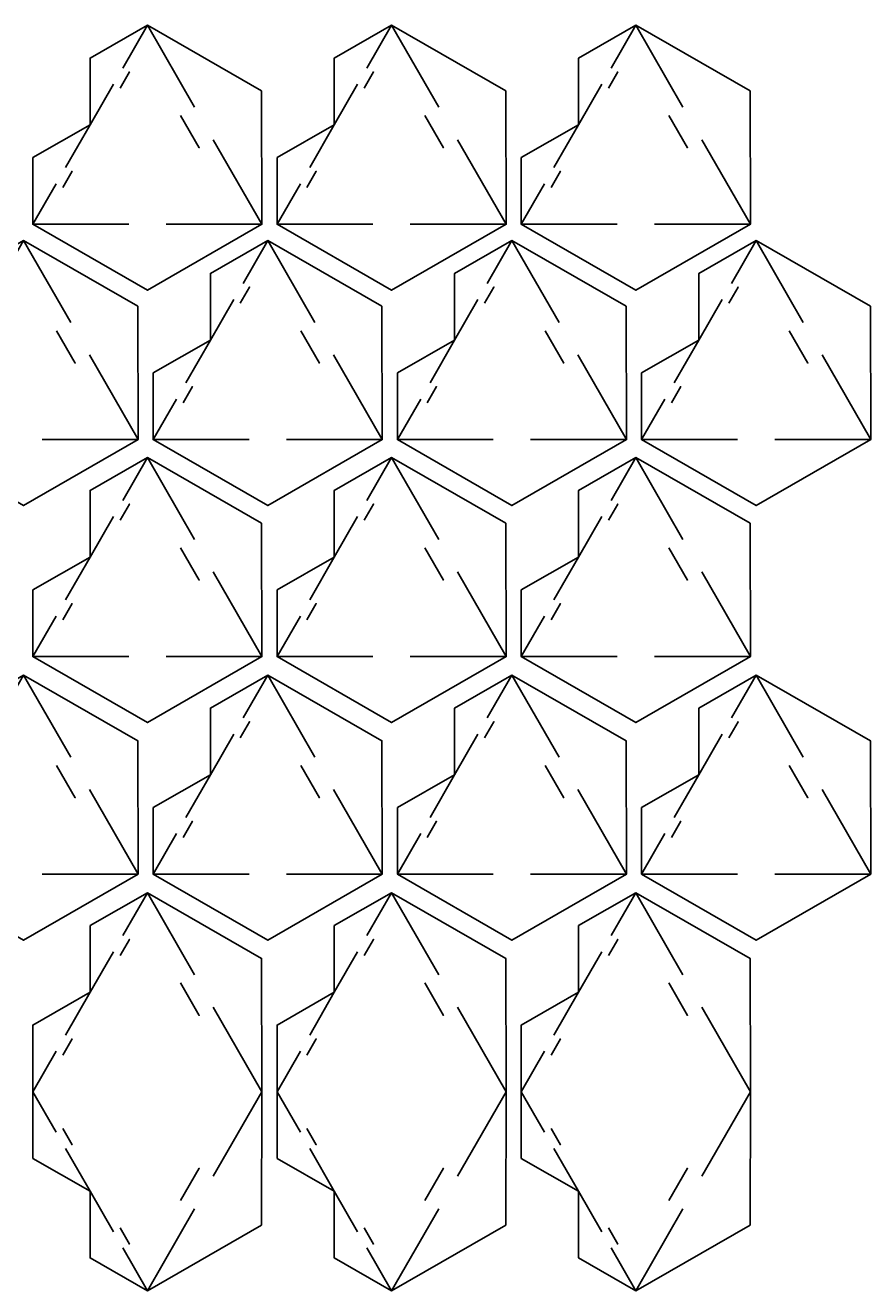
# Model space of a CAD drawing. Header units: inches. Extents: x 2 to 476, y -384 to -2.
# Drawn here: x 221.1 to 476.4, y -384.1 to -2 of the extents above; entities that cross this region are included whole.
import ezdxf

# ---------------------------------------------------------------- set-up
doc = ezdxf.new("R2010")
doc.units = ezdxf.units.IN
doc.header["$MEASUREMENT"] = 0
doc.layers.add('OneHexagon', color=7, linetype='Continuous')

# ---------------------------------------------------------------- blocks, each defined once
blk = doc.blocks.new('block 8')
at = {"layer": 'OneHexagon', "color": 7, "lineweight": 35, "true_color": 0xffffff}
blk.add_lwpolyline([(250.52, -14.91), (257.95, -2), (272.2, -26.75)], dxfattribs=at)
blk.add_open_spline([(249.68, -20.94), (249.68, -20.94), (252.5, -16.05), (252.5, -16.05), (252.5, -16.05), (249.68, -20.94), (249.68, -20.94)], degree=3, knots=[0, 0, 0, 0, 1, 1, 1, 2, 2, 2, 2], dxfattribs=at)
blk = doc.blocks.new('block 9')
at = {"layer": 'OneHexagon', "color": 7, "lineweight": 35, "true_color": 0xffffff}
for points in [[(240.65, -32.03), (223.35, -41.94), (223.35, -62.06), (257.95, -82), (292.55, -62.06), (292.44, -21.81), (257.95, -2), (240.65, -11.9), (240.65, -32.03)], [(233.22, -44.94), (240.65, -32.03), (247.7, -19.8)], [(230.4, -49.83), (223.35, -62.06), (252.31, -62.06)]]:
    blk.add_lwpolyline(points, dxfattribs=at)
blk.add_open_spline([(232.38, -50.97), (232.38, -50.97), (235.2, -46.08), (235.2, -46.08), (235.2, -46.08), (232.38, -50.97), (232.38, -50.97)], degree=3, knots=[0, 0, 0, 0, 1, 1, 1, 2, 2, 2, 2], dxfattribs=at)
blk = doc.blocks.new('block 10')
at = {"layer": 'OneHexagon', "color": 7, "lineweight": 35, "true_color": 0xffffff}
blk.add_lwpolyline([(324.27, -14.91), (331.7, -2), (345.95, -26.75)], dxfattribs=at)
blk.add_open_spline([(323.42, -20.94), (323.42, -20.94), (326.25, -16.05), (326.25, -16.05), (326.25, -16.05), (323.42, -20.94), (323.42, -20.94)], degree=3, knots=[0, 0, 0, 0, 1, 1, 1, 2, 2, 2, 2], dxfattribs=at)
blk = doc.blocks.new('block 11')
at = {"layer": 'OneHexagon', "color": 7, "lineweight": 35, "true_color": 0xffffff}
for points in [[(314.4, -32.03), (297.1, -41.94), (297.1, -62.06), (331.7, -82), (366.3, -62.06), (366.19, -21.81), (331.7, -2), (314.4, -11.9), (314.4, -32.03)], [(306.97, -44.94), (314.4, -32.03), (321.45, -19.8)], [(304.15, -49.83), (297.1, -62.06), (326.06, -62.06)]]:
    blk.add_lwpolyline(points, dxfattribs=at)
blk.add_open_spline([(306.12, -50.97), (306.12, -50.97), (308.95, -46.08), (308.95, -46.08), (308.95, -46.08), (306.12, -50.97), (306.12, -50.97)], degree=3, knots=[0, 0, 0, 0, 1, 1, 1, 2, 2, 2, 2], dxfattribs=at)
blk = doc.blocks.new('block 12')
at = {"layer": 'OneHexagon', "color": 7, "lineweight": 35, "true_color": 0xffffff}
blk.add_lwpolyline([(398.02, -14.91), (405.45, -2), (419.7, -26.75)], dxfattribs=at)
blk.add_open_spline([(397.17, -20.94), (397.17, -20.94), (400, -16.05), (400, -16.05), (400, -16.05), (397.17, -20.94), (397.17, -20.94)], degree=3, knots=[0, 0, 0, 0, 1, 1, 1, 2, 2, 2, 2], dxfattribs=at)
blk = doc.blocks.new('block 13')
at = {"layer": 'OneHexagon', "color": 7, "lineweight": 35, "true_color": 0xffffff}
for points in [[(388.15, -32.03), (370.85, -41.94), (370.85, -62.06), (405.45, -82), (440.05, -62.06), (439.94, -21.81), (405.45, -2), (388.15, -11.9), (388.15, -32.03)], [(380.72, -44.94), (388.15, -32.03), (395.2, -19.8)], [(377.9, -49.83), (370.85, -62.06), (399.81, -62.06)]]:
    blk.add_lwpolyline(points, dxfattribs=at)
blk.add_open_spline([(379.87, -50.97), (379.87, -50.97), (382.7, -46.08), (382.7, -46.08), (382.7, -46.08), (379.87, -50.97), (379.87, -50.97)], degree=3, knots=[0, 0, 0, 0, 1, 1, 1, 2, 2, 2, 2], dxfattribs=at)
blk = doc.blocks.new('block 18')
at = {"layer": 'OneHexagon', "color": 7, "lineweight": 35, "true_color": 0xffffff}
blk.add_lwpolyline([(213.11, -79.91), (220.54, -67), (234.79, -91.75)], dxfattribs=at)
blk.add_open_spline([(212.27, -85.94), (212.27, -85.94), (215.09, -81.05), (215.09, -81.05), (215.09, -81.05), (212.27, -85.94), (212.27, -85.94)], degree=3, knots=[0, 0, 0, 0, 1, 1, 1, 2, 2, 2, 2], dxfattribs=at)
blk = doc.blocks.new('block 19')
at = {"layer": 'OneHexagon', "color": 7, "lineweight": 35, "true_color": 0xffffff}
for points in [[(203.24, -97.03), (185.94, -106.94), (185.94, -127.06), (220.54, -147), (255.14, -127.06), (255.03, -86.81), (220.54, -67), (203.24, -76.9), (203.24, -97.03)], [(195.81, -109.94), (203.24, -97.03), (210.29, -84.8)], [(192.99, -114.83), (185.94, -127.06), (214.9, -127.06)]]:
    blk.add_lwpolyline(points, dxfattribs=at)
blk.add_open_spline([(194.97, -115.97), (194.97, -115.97), (197.79, -111.08), (197.79, -111.08), (197.79, -111.08), (194.97, -115.97), (194.97, -115.97)], degree=3, knots=[0, 0, 0, 0, 1, 1, 1, 2, 2, 2, 2], dxfattribs=at)
blk = doc.blocks.new('block 20')
at = {"layer": 'OneHexagon', "color": 7, "lineweight": 35, "true_color": 0xffffff}
blk.add_lwpolyline([(286.86, -79.91), (294.29, -67), (308.53, -91.75)], dxfattribs=at)
blk.add_open_spline([(286.01, -85.94), (286.01, -85.94), (288.83, -81.05), (288.83, -81.05), (288.83, -81.05), (286.01, -85.94), (286.01, -85.94)], degree=3, knots=[0, 0, 0, 0, 1, 1, 1, 2, 2, 2, 2], dxfattribs=at)
blk = doc.blocks.new('block 21')
at = {"layer": 'OneHexagon', "color": 7, "lineweight": 35, "true_color": 0xffffff}
for points in [[(276.99, -97.03), (259.69, -106.94), (259.69, -127.06), (294.29, -147), (328.89, -127.06), (328.78, -86.81), (294.29, -67), (276.99, -76.9), (276.99, -97.03)], [(269.56, -109.94), (276.99, -97.03), (284.04, -84.8)], [(266.74, -114.83), (259.69, -127.06), (288.64, -127.06)]]:
    blk.add_lwpolyline(points, dxfattribs=at)
blk.add_open_spline([(268.71, -115.97), (268.71, -115.97), (271.53, -111.08), (271.53, -111.08), (271.53, -111.08), (268.71, -115.97), (268.71, -115.97)], degree=3, knots=[0, 0, 0, 0, 1, 1, 1, 2, 2, 2, 2], dxfattribs=at)
blk = doc.blocks.new('block 22')
at = {"layer": 'OneHexagon', "color": 7, "lineweight": 35, "true_color": 0xffffff}
blk.add_lwpolyline([(360.61, -79.91), (368.04, -67), (382.28, -91.75)], dxfattribs=at)
blk.add_open_spline([(359.76, -85.94), (359.76, -85.94), (362.58, -81.05), (362.58, -81.05), (362.58, -81.05), (359.76, -85.94), (359.76, -85.94)], degree=3, knots=[0, 0, 0, 0, 1, 1, 1, 2, 2, 2, 2], dxfattribs=at)
blk = doc.blocks.new('block 23')
at = {"layer": 'OneHexagon', "color": 7, "lineweight": 35, "true_color": 0xffffff}
for points in [[(350.74, -97.03), (333.44, -106.94), (333.44, -127.06), (368.04, -147), (402.64, -127.06), (402.53, -86.81), (368.04, -67), (350.74, -76.9), (350.74, -97.03)], [(343.31, -109.94), (350.74, -97.03), (357.79, -84.8)], [(340.49, -114.83), (333.44, -127.06), (362.39, -127.06)]]:
    blk.add_lwpolyline(points, dxfattribs=at)
blk.add_open_spline([(342.46, -115.97), (342.46, -115.97), (345.28, -111.08), (345.28, -111.08), (345.28, -111.08), (342.46, -115.97), (342.46, -115.97)], degree=3, knots=[0, 0, 0, 0, 1, 1, 1, 2, 2, 2, 2], dxfattribs=at)
blk = doc.blocks.new('block 24')
at = {"layer": 'OneHexagon', "color": 7, "lineweight": 35, "true_color": 0xffffff}
blk.add_lwpolyline([(434.36, -79.91), (441.79, -67), (456.03, -91.75)], dxfattribs=at)
blk.add_open_spline([(433.51, -85.94), (433.51, -85.94), (436.33, -81.05), (436.33, -81.05), (436.33, -81.05), (433.51, -85.94), (433.51, -85.94)], degree=3, knots=[0, 0, 0, 0, 1, 1, 1, 2, 2, 2, 2], dxfattribs=at)
blk = doc.blocks.new('block 25')
at = {"layer": 'OneHexagon', "color": 7, "lineweight": 35, "true_color": 0xffffff}
for points in [[(424.49, -97.03), (407.19, -106.94), (407.19, -127.06), (441.79, -147), (476.39, -127.06), (476.28, -86.81), (441.79, -67), (424.49, -76.9), (424.49, -97.03)], [(417.06, -109.94), (424.49, -97.03), (431.53, -84.8)], [(414.23, -114.83), (407.19, -127.06), (436.14, -127.06)]]:
    blk.add_lwpolyline(points, dxfattribs=at)
blk.add_open_spline([(416.21, -115.97), (416.21, -115.97), (419.03, -111.08), (419.03, -111.08), (419.03, -111.08), (416.21, -115.97), (416.21, -115.97)], degree=3, knots=[0, 0, 0, 0, 1, 1, 1, 2, 2, 2, 2], dxfattribs=at)
blk = doc.blocks.new('block 37')
at = {"layer": 'OneHexagon', "color": 7, "lineweight": 35, "true_color": 0xffffff}
blk.add_lwpolyline([(250.52, -145.44), (257.95, -132.53), (272.2, -157.28)], dxfattribs=at)
blk.add_open_spline([(249.68, -151.46), (249.68, -151.46), (252.5, -146.58), (252.5, -146.58), (252.5, -146.58), (249.68, -151.46), (249.68, -151.46)], degree=3, knots=[0, 0, 0, 0, 1, 1, 1, 2, 2, 2, 2], dxfattribs=at)
blk = doc.blocks.new('block 38')
at = {"layer": 'OneHexagon', "color": 7, "lineweight": 35, "true_color": 0xffffff}
for points in [[(240.65, -162.56), (223.35, -172.46), (223.35, -192.59), (257.95, -212.53), (292.55, -192.59), (292.44, -152.34), (257.95, -132.53), (240.65, -142.43), (240.65, -162.56)], [(233.22, -175.47), (240.65, -162.56), (247.7, -150.32)], [(230.4, -180.35), (223.35, -192.59), (252.31, -192.59)]]:
    blk.add_lwpolyline(points, dxfattribs=at)
blk.add_open_spline([(232.38, -181.5), (232.38, -181.5), (235.2, -176.61), (235.2, -176.61), (235.2, -176.61), (232.38, -181.5), (232.38, -181.5)], degree=3, knots=[0, 0, 0, 0, 1, 1, 1, 2, 2, 2, 2], dxfattribs=at)
blk = doc.blocks.new('block 39')
at = {"layer": 'OneHexagon', "color": 7, "lineweight": 35, "true_color": 0xffffff}
blk.add_lwpolyline([(324.27, -145.44), (331.7, -132.53), (345.95, -157.28)], dxfattribs=at)
blk.add_open_spline([(323.43, -151.46), (323.43, -151.46), (326.25, -146.58), (326.25, -146.58), (326.25, -146.58), (323.43, -151.46), (323.43, -151.46)], degree=3, knots=[0, 0, 0, 0, 1, 1, 1, 2, 2, 2, 2], dxfattribs=at)
blk = doc.blocks.new('block 40')
at = {"layer": 'OneHexagon', "color": 7, "lineweight": 35, "true_color": 0xffffff}
for points in [[(314.4, -162.56), (297.1, -172.46), (297.1, -192.59), (331.7, -212.53), (366.3, -192.59), (366.19, -152.34), (331.7, -132.53), (314.4, -142.43), (314.4, -162.56)], [(306.97, -175.47), (314.4, -162.56), (321.45, -150.32)], [(304.15, -180.35), (297.1, -192.59), (326.06, -192.59)]]:
    blk.add_lwpolyline(points, dxfattribs=at)
blk.add_open_spline([(306.13, -181.5), (306.13, -181.5), (308.95, -176.61), (308.95, -176.61), (308.95, -176.61), (306.13, -181.5), (306.13, -181.5)], degree=3, knots=[0, 0, 0, 0, 1, 1, 1, 2, 2, 2, 2], dxfattribs=at)
blk = doc.blocks.new('block 41')
at = {"layer": 'OneHexagon', "color": 7, "lineweight": 35, "true_color": 0xffffff}
blk.add_lwpolyline([(398.02, -145.44), (405.45, -132.53), (419.7, -157.28)], dxfattribs=at)
blk.add_open_spline([(397.17, -151.46), (397.17, -151.46), (400, -146.58), (400, -146.58), (400, -146.58), (397.17, -151.46), (397.17, -151.46)], degree=3, knots=[0, 0, 0, 0, 1, 1, 1, 2, 2, 2, 2], dxfattribs=at)
blk = doc.blocks.new('block 42')
at = {"layer": 'OneHexagon', "color": 7, "lineweight": 35, "true_color": 0xffffff}
for points in [[(388.15, -162.56), (370.85, -172.46), (370.85, -192.59), (405.45, -212.53), (440.05, -192.59), (439.94, -152.34), (405.45, -132.53), (388.15, -142.43), (388.15, -162.56)], [(380.72, -175.47), (388.15, -162.56), (395.2, -150.32)], [(377.9, -180.35), (370.85, -192.59), (399.81, -192.59)]]:
    blk.add_lwpolyline(points, dxfattribs=at)
blk.add_open_spline([(379.87, -181.5), (379.87, -181.5), (382.7, -176.61), (382.7, -176.61), (382.7, -176.61), (379.87, -181.5), (379.87, -181.5)], degree=3, knots=[0, 0, 0, 0, 1, 1, 1, 2, 2, 2, 2], dxfattribs=at)
blk = doc.blocks.new('block 47')
at = {"layer": 'OneHexagon', "color": 7, "lineweight": 35, "true_color": 0xffffff}
blk.add_lwpolyline([(213.11, -211.14), (220.54, -198.23), (234.79, -222.99)], dxfattribs=at)
blk.add_open_spline([(212.27, -217.17), (212.27, -217.17), (215.09, -212.28), (215.09, -212.28), (215.09, -212.28), (212.27, -217.17), (212.27, -217.17)], degree=3, knots=[0, 0, 0, 0, 1, 1, 1, 2, 2, 2, 2], dxfattribs=at)
blk = doc.blocks.new('block 48')
at = {"layer": 'OneHexagon', "color": 7, "lineweight": 35, "true_color": 0xffffff}
for points in [[(203.24, -228.26), (185.94, -238.17), (185.94, -258.29), (220.54, -278.23), (255.14, -258.29), (255.03, -218.04), (220.54, -198.23), (203.24, -208.14), (203.24, -228.26)], [(195.81, -241.17), (203.24, -228.26), (210.29, -216.03)], [(192.99, -246.06), (185.94, -258.29), (214.9, -258.29)]]:
    blk.add_lwpolyline(points, dxfattribs=at)
blk.add_open_spline([(194.97, -247.2), (194.97, -247.2), (197.79, -242.31), (197.79, -242.31), (197.79, -242.31), (194.97, -247.2), (194.97, -247.2)], degree=3, knots=[0, 0, 0, 0, 1, 1, 1, 2, 2, 2, 2], dxfattribs=at)
blk = doc.blocks.new('block 49')
at = {"layer": 'OneHexagon', "color": 7, "lineweight": 35, "true_color": 0xffffff}
blk.add_lwpolyline([(286.86, -211.14), (294.29, -198.23), (308.53, -222.99)], dxfattribs=at)
blk.add_open_spline([(286.01, -217.17), (286.01, -217.17), (288.83, -212.28), (288.83, -212.28), (288.83, -212.28), (286.01, -217.17), (286.01, -217.17)], degree=3, knots=[0, 0, 0, 0, 1, 1, 1, 2, 2, 2, 2], dxfattribs=at)
blk = doc.blocks.new('block 50')
at = {"layer": 'OneHexagon', "color": 7, "lineweight": 35, "true_color": 0xffffff}
for points in [[(276.99, -228.26), (259.69, -238.17), (259.69, -258.29), (294.29, -278.23), (328.89, -258.29), (328.78, -218.04), (294.29, -198.23), (276.99, -208.14), (276.99, -228.26)], [(269.56, -241.17), (276.99, -228.26), (284.04, -216.03)], [(266.74, -246.06), (259.69, -258.29), (288.64, -258.29)]]:
    blk.add_lwpolyline(points, dxfattribs=at)
blk.add_open_spline([(268.71, -247.2), (268.71, -247.2), (271.53, -242.31), (271.53, -242.31), (271.53, -242.31), (268.71, -247.2), (268.71, -247.2)], degree=3, knots=[0, 0, 0, 0, 1, 1, 1, 2, 2, 2, 2], dxfattribs=at)
blk = doc.blocks.new('block 51')
at = {"layer": 'OneHexagon', "color": 7, "lineweight": 35, "true_color": 0xffffff}
blk.add_lwpolyline([(360.61, -211.14), (368.04, -198.23), (382.28, -222.99)], dxfattribs=at)
blk.add_open_spline([(359.76, -217.17), (359.76, -217.17), (362.58, -212.28), (362.58, -212.28), (362.58, -212.28), (359.76, -217.17), (359.76, -217.17)], degree=3, knots=[0, 0, 0, 0, 1, 1, 1, 2, 2, 2, 2], dxfattribs=at)
blk = doc.blocks.new('block 52')
at = {"layer": 'OneHexagon', "color": 7, "lineweight": 35, "true_color": 0xffffff}
for points in [[(350.74, -228.26), (333.44, -238.17), (333.44, -258.29), (368.04, -278.23), (402.64, -258.29), (402.53, -218.04), (368.04, -198.23), (350.74, -208.14), (350.74, -228.26)], [(343.31, -241.17), (350.74, -228.26), (357.79, -216.03)], [(340.49, -246.06), (333.44, -258.29), (362.39, -258.29)]]:
    blk.add_lwpolyline(points, dxfattribs=at)
blk.add_open_spline([(342.46, -247.2), (342.46, -247.2), (345.28, -242.31), (345.28, -242.31), (345.28, -242.31), (342.46, -247.2), (342.46, -247.2)], degree=3, knots=[0, 0, 0, 0, 1, 1, 1, 2, 2, 2, 2], dxfattribs=at)
blk = doc.blocks.new('block 53')
at = {"layer": 'OneHexagon', "color": 7, "lineweight": 35, "true_color": 0xffffff}
blk.add_lwpolyline([(434.36, -211.14), (441.79, -198.23), (456.03, -222.99)], dxfattribs=at)
blk.add_open_spline([(433.51, -217.17), (433.51, -217.17), (436.33, -212.28), (436.33, -212.28), (436.33, -212.28), (433.51, -217.17), (433.51, -217.17)], degree=3, knots=[0, 0, 0, 0, 1, 1, 1, 2, 2, 2, 2], dxfattribs=at)
blk = doc.blocks.new('block 54')
at = {"layer": 'OneHexagon', "color": 7, "lineweight": 35, "true_color": 0xffffff}
for points in [[(424.49, -228.26), (407.19, -238.17), (407.19, -258.29), (441.79, -278.23), (476.39, -258.29), (476.28, -218.04), (441.79, -198.23), (424.49, -208.14), (424.49, -228.26)], [(417.06, -241.17), (424.49, -228.26), (431.53, -216.03)], [(414.23, -246.06), (407.19, -258.29), (436.14, -258.29)]]:
    blk.add_lwpolyline(points, dxfattribs=at)
blk.add_open_spline([(416.21, -247.2), (416.21, -247.2), (419.03, -242.31), (419.03, -242.31), (419.03, -242.31), (416.21, -247.2), (416.21, -247.2)], degree=3, knots=[0, 0, 0, 0, 1, 1, 1, 2, 2, 2, 2], dxfattribs=at)
blk = doc.blocks.new('block 65')
at = {"layer": 'OneHexagon', "color": 7, "lineweight": 35, "true_color": 0xffffff}
blk.add_lwpolyline([(250.52, -276.85), (257.95, -263.94), (272.2, -288.69)], dxfattribs=at)
blk.add_open_spline([(249.68, -282.88), (249.68, -282.88), (252.5, -277.99), (252.5, -277.99), (252.5, -277.99), (249.68, -282.88), (249.68, -282.88)], degree=3, knots=[0, 0, 0, 0, 1, 1, 1, 2, 2, 2, 2], dxfattribs=at)
blk = doc.blocks.new('block 66')
at = {"layer": 'OneHexagon', "color": 7, "lineweight": 35, "true_color": 0xffffff}
blk.add_lwpolyline([(233.22, -306.88), (240.65, -293.97), (247.7, -281.74)], dxfattribs=at)
blk.add_open_spline([(232.38, -312.91), (232.38, -312.91), (235.2, -308.02), (235.2, -308.02), (235.2, -308.02), (232.38, -312.91), (232.38, -312.91)], degree=3, knots=[0, 0, 0, 0, 1, 1, 1, 2, 2, 2, 2], dxfattribs=at)
blk = doc.blocks.new('block 68')
at = {"layer": 'OneHexagon', "color": 7, "lineweight": 35, "true_color": 0xffffff}
blk.add_lwpolyline([(250.52, -371.15), (257.95, -384.06), (272.2, -359.31)], dxfattribs=at)
blk.add_open_spline([(249.68, -365.12), (249.68, -365.12), (252.5, -370.01), (252.5, -370.01), (252.5, -370.01), (249.68, -365.12), (249.68, -365.12)], degree=3, knots=[0, 0, 0, 0, 1, 1, 1, 2, 2, 2, 2], dxfattribs=at)
blk = doc.blocks.new('block 69')
at = {"layer": 'OneHexagon', "color": 7, "lineweight": 35, "true_color": 0xffffff}
for points in [[(223.35, -324), (223.35, -344.12), (240.65, -354.03), (240.65, -374.16), (257.95, -384.06), (292.44, -364.25), (292.55, -324), (292.44, -283.75), (257.95, -263.94), (240.65, -273.84), (240.65, -293.97), (223.35, -303.88), (223.35, -324)], [(230.4, -336.23), (223.35, -324), (230.4, -311.77)], [(233.22, -341.12), (240.65, -354.03), (247.7, -366.26)]]:
    blk.add_lwpolyline(points, dxfattribs=at)
blk.add_open_spline([(232.38, -335.09), (232.38, -335.09), (235.2, -339.98), (235.2, -339.98), (235.2, -339.98), (232.38, -335.09), (232.38, -335.09)], degree=3, knots=[0, 0, 0, 0, 1, 1, 1, 2, 2, 2, 2], dxfattribs=at)
blk = doc.blocks.new('block 67')
at = {"layer": 'OneHexagon', "color": 7, "lineweight": 35, "true_color": 0xffffff}
blk.add_lwpolyline([(277.84, -349.53), (292.55, -324), (277.84, -298.47)], dxfattribs=at)
blk.add_open_spline([(267.94, -356.85), (267.94, -356.85), (273.59, -347.07), (273.59, -347.07), (273.59, -347.07), (267.94, -356.85), (267.94, -356.85)], degree=3, knots=[0, 0, 0, 0, 1, 1, 1, 2, 2, 2, 2], dxfattribs=at)
at = {"layer": 'OneHexagon'}
for name in ['block 69', 'block 68']:
    blk.add_blockref(name, (0, 0), dxfattribs=at)
blk = doc.blocks.new('block 70')
at = {"layer": 'OneHexagon', "color": 7, "lineweight": 35, "true_color": 0xffffff}
blk.add_lwpolyline([(324.27, -276.85), (331.7, -263.94), (345.95, -288.69)], dxfattribs=at)
blk.add_open_spline([(323.42, -282.88), (323.42, -282.88), (326.25, -277.99), (326.25, -277.99), (326.25, -277.99), (323.42, -282.88), (323.42, -282.88)], degree=3, knots=[0, 0, 0, 0, 1, 1, 1, 2, 2, 2, 2], dxfattribs=at)
blk = doc.blocks.new('block 71')
at = {"layer": 'OneHexagon', "color": 7, "lineweight": 35, "true_color": 0xffffff}
blk.add_lwpolyline([(306.97, -306.88), (314.4, -293.97), (321.45, -281.74)], dxfattribs=at)
blk.add_open_spline([(306.12, -312.91), (306.12, -312.91), (308.95, -308.02), (308.95, -308.02), (308.95, -308.02), (306.12, -312.91), (306.12, -312.91)], degree=3, knots=[0, 0, 0, 0, 1, 1, 1, 2, 2, 2, 2], dxfattribs=at)
blk = doc.blocks.new('block 73')
at = {"layer": 'OneHexagon', "color": 7, "lineweight": 35, "true_color": 0xffffff}
blk.add_lwpolyline([(324.27, -371.15), (331.7, -384.06), (345.95, -359.31)], dxfattribs=at)
blk.add_open_spline([(323.42, -365.12), (323.42, -365.12), (326.25, -370.01), (326.25, -370.01), (326.25, -370.01), (323.42, -365.12), (323.42, -365.12)], degree=3, knots=[0, 0, 0, 0, 1, 1, 1, 2, 2, 2, 2], dxfattribs=at)
blk = doc.blocks.new('block 74')
at = {"layer": 'OneHexagon', "color": 7, "lineweight": 35, "true_color": 0xffffff}
for points in [[(297.1, -324), (297.1, -344.12), (314.4, -354.03), (314.4, -374.16), (331.7, -384.06), (366.19, -364.25), (366.3, -324), (366.19, -283.75), (331.7, -263.94), (314.4, -273.84), (314.4, -293.97), (297.1, -303.88), (297.1, -324)], [(304.15, -336.23), (297.1, -324), (304.15, -311.77)], [(306.97, -341.12), (314.4, -354.03), (321.45, -366.26)]]:
    blk.add_lwpolyline(points, dxfattribs=at)
blk.add_open_spline([(306.12, -335.09), (306.12, -335.09), (308.95, -339.98), (308.95, -339.98), (308.95, -339.98), (306.12, -335.09), (306.12, -335.09)], degree=3, knots=[0, 0, 0, 0, 1, 1, 1, 2, 2, 2, 2], dxfattribs=at)
blk = doc.blocks.new('block 72')
at = {"layer": 'OneHexagon', "color": 7, "lineweight": 35, "true_color": 0xffffff}
blk.add_lwpolyline([(351.59, -349.53), (366.3, -324), (351.59, -298.47)], dxfattribs=at)
blk.add_open_spline([(341.69, -356.85), (341.69, -356.85), (347.34, -347.07), (347.34, -347.07), (347.34, -347.07), (341.69, -356.85), (341.69, -356.85)], degree=3, knots=[0, 0, 0, 0, 1, 1, 1, 2, 2, 2, 2], dxfattribs=at)
at = {"layer": 'OneHexagon'}
for name in ['block 74', 'block 73']:
    blk.add_blockref(name, (0, 0), dxfattribs=at)
blk = doc.blocks.new('block 75')
at = {"layer": 'OneHexagon', "color": 7, "lineweight": 35, "true_color": 0xffffff}
blk.add_lwpolyline([(398.02, -276.85), (405.45, -263.94), (419.7, -288.69)], dxfattribs=at)
blk.add_open_spline([(397.17, -282.88), (397.17, -282.88), (400, -277.99), (400, -277.99), (400, -277.99), (397.17, -282.88), (397.17, -282.88)], degree=3, knots=[0, 0, 0, 0, 1, 1, 1, 2, 2, 2, 2], dxfattribs=at)
blk = doc.blocks.new('block 76')
at = {"layer": 'OneHexagon', "color": 7, "lineweight": 35, "true_color": 0xffffff}
blk.add_lwpolyline([(380.72, -306.88), (388.15, -293.97), (395.2, -281.74)], dxfattribs=at)
blk.add_open_spline([(379.87, -312.91), (379.87, -312.91), (382.7, -308.02), (382.7, -308.02), (382.7, -308.02), (379.87, -312.91), (379.87, -312.91)], degree=3, knots=[0, 0, 0, 0, 1, 1, 1, 2, 2, 2, 2], dxfattribs=at)
blk = doc.blocks.new('block 78')
at = {"layer": 'OneHexagon', "color": 7, "lineweight": 35, "true_color": 0xffffff}
blk.add_lwpolyline([(398.02, -371.15), (405.45, -384.06), (419.7, -359.31)], dxfattribs=at)
blk.add_open_spline([(397.17, -365.12), (397.17, -365.12), (400, -370.01), (400, -370.01), (400, -370.01), (397.17, -365.12), (397.17, -365.12)], degree=3, knots=[0, 0, 0, 0, 1, 1, 1, 2, 2, 2, 2], dxfattribs=at)
blk = doc.blocks.new('block 79')
at = {"layer": 'OneHexagon', "color": 7, "lineweight": 35, "true_color": 0xffffff}
for points in [[(370.85, -324), (370.85, -344.12), (388.15, -354.03), (388.15, -374.16), (405.45, -384.06), (439.94, -364.25), (440.05, -324), (439.94, -283.75), (405.45, -263.94), (388.15, -273.84), (388.15, -293.97), (370.85, -303.88), (370.85, -324)], [(377.9, -336.23), (370.85, -324), (377.9, -311.77)], [(380.72, -341.12), (388.15, -354.03), (395.2, -366.26)]]:
    blk.add_lwpolyline(points, dxfattribs=at)
blk.add_open_spline([(379.87, -335.09), (379.87, -335.09), (382.7, -339.98), (382.7, -339.98), (382.7, -339.98), (379.87, -335.09), (379.87, -335.09)], degree=3, knots=[0, 0, 0, 0, 1, 1, 1, 2, 2, 2, 2], dxfattribs=at)
blk = doc.blocks.new('block 77')
at = {"layer": 'OneHexagon', "color": 7, "lineweight": 35, "true_color": 0xffffff}
blk.add_lwpolyline([(425.34, -349.53), (440.05, -324), (425.34, -298.47)], dxfattribs=at)
blk.add_open_spline([(415.44, -356.85), (415.44, -356.85), (421.09, -347.07), (421.09, -347.07), (421.09, -347.07), (415.44, -356.85), (415.44, -356.85)], degree=3, knots=[0, 0, 0, 0, 1, 1, 1, 2, 2, 2, 2], dxfattribs=at)
at = {"layer": 'OneHexagon'}
for name in ['block 79', 'block 78']:
    blk.add_blockref(name, (0, 0), dxfattribs=at)

msp = doc.modelspace()

# ---------------------------------------------------------------- linework, layer by layer
at = {"layer": 'OneHexagon', "color": 7, "lineweight": 35, "true_color": 0xffffff}
for points in [[(263.6, -62.06), (292.55, -62.06), (277.84, -36.53)], [(337.35, -62.06), (366.3, -62.06), (351.59, -36.53)], [(411.09, -62.06), (440.05, -62.06), (425.34, -36.53)], [(226.19, -127.06), (255.14, -127.06), (240.43, -101.53)], [(299.93, -127.06), (328.89, -127.06), (314.18, -101.53)], [(373.68, -127.06), (402.64, -127.06), (387.93, -101.53)], [(447.43, -127.06), (476.39, -127.06), (461.68, -101.53)], [(263.6, -192.59), (292.55, -192.59), (277.84, -167.06)], [(337.35, -192.59), (366.3, -192.59), (351.59, -167.06)], [(411.09, -192.59), (440.05, -192.59), (425.34, -167.06)], [(226.19, -258.29), (255.14, -258.29), (240.43, -232.76)], [(299.93, -258.29), (328.89, -258.29), (314.18, -232.76)], [(373.68, -258.29), (402.64, -258.29), (387.93, -232.76)], [(447.43, -258.29), (476.39, -258.29), (461.68, -232.76)]]:
    msp.add_lwpolyline(points, dxfattribs=at)
for points in [[(267.94, -29.21), (267.94, -29.21), (273.59, -38.99), (273.59, -38.99), (273.59, -38.99), (267.94, -29.21), (267.94, -29.21)], [(341.69, -29.21), (341.69, -29.21), (347.34, -38.99), (347.34, -38.99), (347.34, -38.99), (341.69, -29.21), (341.69, -29.21)], [(415.44, -29.21), (415.44, -29.21), (421.09, -38.99), (421.09, -38.99), (421.09, -38.99), (415.44, -29.21), (415.44, -29.21)], [(230.53, -94.21), (230.53, -94.21), (236.18, -103.99), (236.18, -103.99), (236.18, -103.99), (230.53, -94.21), (230.53, -94.21)], [(304.28, -94.21), (304.28, -94.21), (309.92, -103.99), (309.92, -103.99), (309.92, -103.99), (304.28, -94.21), (304.28, -94.21)], [(378.03, -94.21), (378.03, -94.21), (383.67, -103.99), (383.67, -103.99), (383.67, -103.99), (378.03, -94.21), (378.03, -94.21)], [(451.78, -94.21), (451.78, -94.21), (457.42, -103.99), (457.42, -103.99), (457.42, -103.99), (451.78, -94.21), (451.78, -94.21)], [(267.94, -159.74), (267.94, -159.74), (273.59, -169.52), (273.59, -169.52), (273.59, -169.52), (267.94, -159.74), (267.94, -159.74)], [(341.69, -159.74), (341.69, -159.74), (347.34, -169.52), (347.34, -169.52), (347.34, -169.52), (341.69, -159.74), (341.69, -159.74)], [(415.44, -159.74), (415.44, -159.74), (421.09, -169.52), (421.09, -169.52), (421.09, -169.52), (415.44, -159.74), (415.44, -159.74)], [(230.53, -225.44), (230.53, -225.44), (236.18, -235.22), (236.18, -235.22), (236.18, -235.22), (230.53, -225.44), (230.53, -225.44)], [(304.28, -225.44), (304.28, -225.44), (309.92, -235.22), (309.92, -235.22), (309.92, -235.22), (304.28, -225.44), (304.28, -225.44)], [(378.03, -225.44), (378.03, -225.44), (383.67, -235.22), (383.67, -235.22), (383.67, -235.22), (378.03, -225.44), (378.03, -225.44)], [(451.78, -225.44), (451.78, -225.44), (457.42, -235.22), (457.42, -235.22), (457.42, -235.22), (451.78, -225.44), (451.78, -225.44)], [(267.94, -291.15), (267.94, -291.15), (273.59, -300.93), (273.59, -300.93), (273.59, -300.93), (267.94, -291.15), (267.94, -291.15)], [(341.69, -291.15), (341.69, -291.15), (347.34, -300.93), (347.34, -300.93), (347.34, -300.93), (341.69, -291.15), (341.69, -291.15)], [(415.44, -291.15), (415.44, -291.15), (421.09, -300.93), (421.09, -300.93), (421.09, -300.93), (415.44, -291.15), (415.44, -291.15)]]:
    msp.add_open_spline(points, degree=3, knots=[0, 0, 0, 0, 1, 1, 1, 2, 2, 2, 2], dxfattribs=at)

# ---------------------------------------------------------------- block references
at = {"layer": 'OneHexagon'}
for name in ['block 9', 'block 8', 'block 11', 'block 10', 'block 13', 'block 12', 'block 19', 'block 18', 'block 21', 'block 20', 'block 23', 'block 22', 'block 25', 'block 24', 'block 38', 'block 37', 'block 40', 'block 39', 'block 42', 'block 41', 'block 48', 'block 47', 'block 50', 'block 49', 'block 52', 'block 51', 'block 54', 'block 53', 'block 67', 'block 65', 'block 72', 'block 70', 'block 77', 'block 75', 'block 66', 'block 71', 'block 76']:
    msp.add_blockref(name, (0, 0), dxfattribs=at)

doc.saveas('drawing.dxf')
